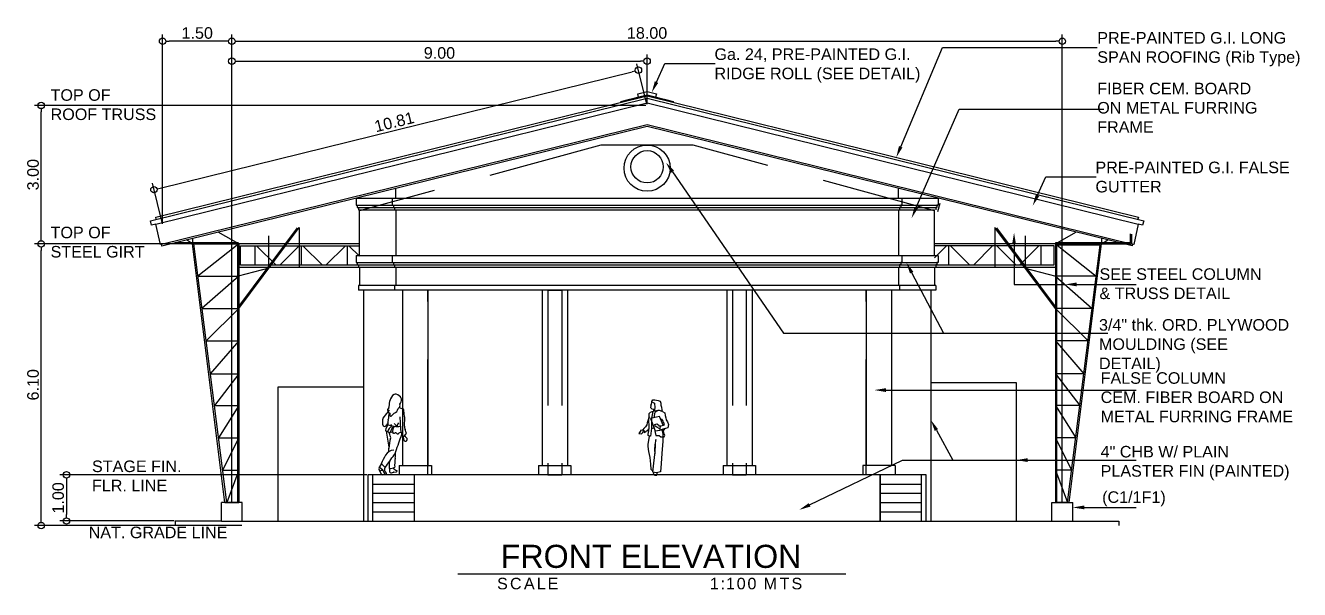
# Model space of a CAD drawing. Header units: inches. Extents: x -1369 to 1198, y -366 to 1398.
# Drawn here: x 301.18 to 328.8, y -302.83 to -290.62 of the extents above; entities that cross this region are included whole.
import ezdxf
from ezdxf import colors
from ezdxf.entities.mleader import LeaderData, LeaderLine
from ezdxf.math import Vec2, Vec3

# ---------------------------------------------------------------- set-up
doc = ezdxf.new("R2010")
doc.units = ezdxf.units.IN
doc.header["$MEASUREMENT"] = 0
doc.linetypes.add('HIDDEN', pattern=[0.375, 0.25, -0.125])
doc.layers.add('dim', color=8, linetype='Continuous')
doc.layers.add('FIGURE', color=8, linetype='Continuous')
doc.styles.add('ATTR', font='romans.shx', dxfattribs={"width": 0.8, "height": 1.735066})
doc.styles.get("Standard").update_dxf_attribs({"font": 'arial.ttf'})
doc.dimstyles.get("Standard").update_dxf_attribs({"dimtxt": 0.25, "dimasz": 0.14, "dimexe": 0.145, "dimexo": 0.025, "dimgap": 0.05, "dimtad": 1, "dimzin": 0, "dimdsep": 46, "dimtxsty": 'Standard', "dimblk": 'DOTBLANK', "dimcen": 0.09, "dimclrd": 256, "dimclre": 256, "dimaunit": 1, "dimadec": 5, "dimazin": 0, "dimtfac": 1, "dimtix": 1, "dimtofl": 0, "dimtmove": 0, "dimatfit": 3, "dimfxl": 0, "dimtolj": 1, "dimtzin": 0, "dimlwd": -1, "dimlwe": -1, "dimarcsym": 0})

# ---------------------------------------------------------------- blocks, each defined once
blk = doc.blocks.new('_DotBlank')
at = {"color": 0, "linetype": 'ByBlock', "lineweight": -2}
blk.add_line((-0.5, 0), (-1, 0), dxfattribs=at)
blk.add_circle((0, 0), 0.5, dxfattribs=at)
blk = doc.blocks.new('*D136')
at = {"layer": 'Defpoints', "color": 0, "transparency": 16777216}
for p in [(301.523, -295.348), (305.404, -295.348), (305.893, -301.448)]:
    blk.add_point(p, dxfattribs=at)
at = {"layer": 'dim', "transparency": 16777216}
for p, q in [((305.379, -295.348), (301.378, -295.348)), ((301.523, -301.308), (301.523, -295.488)), ((305.868, -301.448), (301.378, -301.448))]:
    blk.add_line(p, q, dxfattribs=at)
at = {"layer": 'dim', "transparency": 16777216, "xscale": 0.14, "yscale": 0.14, "zscale": 0.14}
for p, rotation in [((301.523, -295.348), 90), ((301.523, -301.448), 270)]:
    blk.add_blockref('_DotBlank', p, dxfattribs=dict(at, rotation=rotation))
at = {"layer": 'dim', "color": 0, "transparency": 16777216, "insert": (301.346, -298.398), "char_height": 0.25, "attachment_point": 5, "rotation": 90}
blk.add_mtext('\\A1;6.10', dxfattribs=at)
blk = doc.blocks.new('*D137')
at = {"layer": 'Defpoints', "color": 0, "transparency": 16777216}
for p in [(301.523, -292.348), (314.654, -292.348), (304.154, -295.348)]:
    blk.add_point(p, dxfattribs=at)
at = {"layer": 'dim', "transparency": 16777216}
for p, q in [((314.629, -292.348), (301.378, -292.348)), ((301.523, -295.208), (301.523, -292.488)), ((304.129, -295.348), (301.378, -295.348))]:
    blk.add_line(p, q, dxfattribs=at)
at = {"layer": 'dim', "transparency": 16777216, "xscale": 0.14, "yscale": 0.14, "zscale": 0.14}
for p, rotation in [((301.523, -292.348), 90), ((301.523, -295.348), 270)]:
    blk.add_blockref('_DotBlank', p, dxfattribs=dict(at, rotation=rotation))
at = {"layer": 'dim', "color": 0, "transparency": 16777216, "insert": (301.346, -293.848), "char_height": 0.25, "attachment_point": 5, "rotation": 90}
blk.add_mtext('\\A1;3.00', dxfattribs=at)
blk = doc.blocks.new('*D140')
at = {"layer": 'Defpoints', "color": 0, "transparency": 16777216}
for p in [(314.654, -291.391), (314.654, -292.348), (305.654, -300.948)]:
    blk.add_point(p, dxfattribs=at)
at = {"layer": 'dim', "transparency": 16777216}
for p, q in [((305.654, -300.923), (305.654, -291.246)), ((314.654, -292.323), (314.654, -291.246)), ((305.794, -291.391), (314.514, -291.391))]:
    blk.add_line(p, q, dxfattribs=at)
at = {"layer": 'dim', "transparency": 16777216, "xscale": 0.14, "yscale": 0.14, "zscale": 0.14, "rotation": 180}
blk.add_blockref('_DotBlank', (305.654, -291.391), dxfattribs=at)
at = {"layer": 'dim', "transparency": 16777216, "xscale": 0.14, "yscale": 0.14, "zscale": 0.14}
blk.add_blockref('_DotBlank', (314.654, -291.391), dxfattribs=at)
at = {"layer": 'dim', "color": 0, "transparency": 16777216, "insert": (310.154, -291.213), "char_height": 0.25, "attachment_point": 5}
blk.add_mtext('\\A1;9.00', dxfattribs=at)
blk = doc.blocks.new('*D138')
at = {"layer": 'Defpoints', "color": 0, "transparency": 16777216}
for p in [(304.154, -290.959), (304.154, -294.935), (305.654, -300.948)]:
    blk.add_point(p, dxfattribs=at)
at = {"layer": 'dim', "transparency": 16777216}
for p, q in [((304.154, -294.91), (304.154, -290.814)), ((305.514, -290.959), (304.294, -290.959)), ((305.654, -300.923), (305.654, -290.814))]:
    blk.add_line(p, q, dxfattribs=at)
at = {"layer": 'dim', "transparency": 16777216, "xscale": 0.14, "yscale": 0.14, "zscale": 0.14, "rotation": 180}
blk.add_blockref('_DotBlank', (304.154, -290.959), dxfattribs=at)
at = {"layer": 'dim', "transparency": 16777216, "xscale": 0.14, "yscale": 0.14, "zscale": 0.14}
blk.add_blockref('_DotBlank', (305.654, -290.959), dxfattribs=at)
at = {"layer": 'dim', "color": 0, "transparency": 16777216, "insert": (304.904, -290.781), "char_height": 0.25, "attachment_point": 5}
blk.add_mtext('\\A1;1.50', dxfattribs=at)
blk = doc.blocks.new('*D139')
at = {"layer": 'Defpoints', "color": 0, "transparency": 16777216}
for p in [(323.654, -290.959), (305.654, -291.391), (323.654, -300.948)]:
    blk.add_point(p, dxfattribs=at)
at = {"layer": 'dim', "transparency": 16777216}
for p, q in [((305.654, -291.366), (305.654, -290.814)), ((305.794, -290.959), (323.514, -290.959)), ((323.654, -300.923), (323.654, -290.814))]:
    blk.add_line(p, q, dxfattribs=at)
at = {"layer": 'dim', "transparency": 16777216, "xscale": 0.14, "yscale": 0.14, "zscale": 0.14, "rotation": 180}
blk.add_blockref('_DotBlank', (305.654, -290.959), dxfattribs=at)
at = {"layer": 'dim', "transparency": 16777216, "xscale": 0.14, "yscale": 0.14, "zscale": 0.14}
blk.add_blockref('_DotBlank', (323.654, -290.959), dxfattribs=at)
at = {"layer": 'dim', "color": 0, "transparency": 16777216, "insert": (314.654, -290.781), "char_height": 0.25, "attachment_point": 5}
blk.add_mtext('\\A1;18.00', dxfattribs=at)
blk = doc.blocks.new('*D141')
at = {"layer": 'Defpoints', "color": 0, "transparency": 16777216}
for p in [(314.466, -291.586), (314.654, -292.348), (304.154, -294.935)]:
    blk.add_point(p, dxfattribs=at)
at = {"layer": 'dim', "transparency": 16777216}
for p, q in [((314.648, -292.324), (314.432, -291.445)), ((304.102, -294.139), (314.33, -291.62)), ((304.148, -294.911), (303.932, -294.032))]:
    blk.add_line(p, q, dxfattribs=at)
at = {"layer": 'dim', "transparency": 16777216, "xscale": 0.14, "yscale": 0.14, "zscale": 0.14}
for p, rotation in [((314.466, -291.586), 13.84069596087641), ((303.966, -294.173), 193.8406959608764)]:
    blk.add_blockref('_DotBlank', p, dxfattribs=dict(at, rotation=rotation))
at = {"layer": 'dim', "color": 0, "transparency": 16777216, "insert": (309.174, -292.707), "char_height": 0.25, "attachment_point": 5, "rotation": 13.8407}
blk.add_mtext('\\A1;10.81', dxfattribs=at)
blk = doc.blocks.new('SGC2')
at = {"color": 8}
for points in [[(2.618, 0.5), (0, 0.5)], [(0, 0.197), (0.265, 0.463)], [(0, 0.463), (2.581, 0.463), (2.581, 0.038), (0, 0.038)], [(0.303, 0.463), (0.303, 0.038)], [(0.34, 0.463), (0.765, 0.038)], [(0.84, 0.038), (1.265, 0.463)], [(1.303, 0.463), (1.303, 0.038)], [(1.34, 0.463), (1.765, 0.038)], [(1.84, 0.038), (2.265, 0.463)], [(2.303, 0.463), (2.303, 0.038)], [(2.618, 0.5), (2.618, 0)], [(0, 0), (2.618, 0)]]:
    blk.add_lwpolyline(points, dxfattribs=at)
blk = doc.blocks.new('SGC1')
at = {"color": 8}
for points in [[(0, 0.5), (-2.618, 0.5), (-2.618, 0), (0, 0)], [(-2.5805, 0.0375), (-2.5805, 0.4625), (0, 0.4625)], [(-2.268, 0.4625), (-2.268, 0.0375)], [(-2.2305, 0.4625), (-1.8055, 0.0375)], [(-1.7305, 0.0375), (-1.3055, 0.4625)], [(-1.268, 0.4625), (-1.268, 0.0375)], [(-1.2305, 0.4625), (-0.8055, 0.0375)], [(-0.7305, 0.0375), (-0.3055, 0.4625)], [(-0.268, 0.4625), (-0.268, 0.0375)], [(-0.2305, 0.4625), (0, 0.232)], [(0, 0.0375), (-2.5805, 0.0375)]]:
    blk.add_lwpolyline(points, dxfattribs=at)
blk = doc.blocks.new('DBTRUSS')
for points in [[(0, 0), (1.31, 1.757)], [(0.65, 0.872), (0.65, 1.577)], [(0.655, 0.879), (-0.011, 0.7)]]:
    blk.add_lwpolyline(points)
at = {"color": 8}
blk.add_lwpolyline([(0, 0.042), (1.271, 1.747)], dxfattribs=at)
blk = doc.blocks.new('DBTRUSSR')
for points in [[(0, 0), (-1.31, 1.757)], [(-0.65, 0.872), (-0.65, 1.577)], [(-0.655, 0.879), (0.011, 0.7)]]:
    blk.add_lwpolyline(points)
at = {"color": 8}
blk.add_lwpolyline([(0, 0.042), (-1.271, 1.747)], dxfattribs=at)
blk = doc.blocks.new('TRUSS R')
for points in [[(0, 5.626), (0, 5.6), (0.446, 5.856)], [(1.653, 5.6), (1.653, 5.81)], [(0.3, 0), (1, 5.6), (0, 5.6), (0, 0)], [(0, 5.6), (0.886, 4.9), (0, 4.9), (0.797, 4.2), (0, 4.2), (0.708, 3.5), (0, 3.5), (0.617, 2.787), (0, 2.787), (0.529, 2.1), (0, 2.1), (0.44, 1.4), (0, 1.4), (0.351, 0.7), (0, 0.7), (0.262, 0)], [(0, 5.6), (1.653, 5.6)], [(1, 5.719), (1, 5.6), (1.135, 5.686)]]:
    blk.add_lwpolyline(points)
at = {"color": 8}
for points in [[(1.628, 5.625), (1.628, 5.822)], [(1.628, 5.625), (0.003, 5.625), (0, 5.626)], [(0.262, 0), (0.972, 5.575), (0.025, 5.575), (0.025, 0)]]:
    blk.add_lwpolyline(points, dxfattribs=at)
blk = doc.blocks.new('TRUSS L')
for points in [[(0.15, 5.6), (-0.296, 5.856)], [(0.15, 5.6), (-1.333, 5.6)], [(-0.85, 5.719), (-0.85, 5.6), (-0.985, 5.686)], [(-0.15, 0), (-0.85, 5.6), (0.15, 5.6), (0.15, 0)], [(0.15, 5.6), (-0.736, 4.9), (0.15, 4.9), (-0.647, 4.2), (0.15, 4.2), (-0.558, 3.5), (0.15, 3.5), (-0.467, 2.787), (0.15, 2.787), (-0.379, 2.1), (0.15, 2.1), (-0.29, 1.4), (0.15, 1.4), (-0.201, 0.7), (0.15, 0.7), (-0.112, 0)]]:
    blk.add_lwpolyline(points)
at = {"color": 8}
for points in [[(0.147, 5.625), (-1.232, 5.625)], [(-0.112, 0), (-0.825, 5.6)]]:
    blk.add_lwpolyline(points, dxfattribs=at)
blk = doc.blocks.new('*D148')
at = {"layer": 'Defpoints', "color": 0, "transparency": 16777216}
for p in [(308.604, -300.348), (302.068, -301.348), (304.429, -301.348)]:
    blk.add_point(p, dxfattribs=at)
at = {"layer": 'dim', "transparency": 16777216}
for p, q in [((308.579, -300.348), (301.923, -300.348)), ((302.068, -300.488), (302.068, -301.208)), ((304.404, -301.348), (301.923, -301.348))]:
    blk.add_line(p, q, dxfattribs=at)
at = {"layer": 'dim', "transparency": 16777216, "xscale": 0.14, "yscale": 0.14, "zscale": 0.14}
for p, rotation in [((302.068, -300.348), 90), ((302.068, -301.348), 270)]:
    blk.add_blockref('_DotBlank', p, dxfattribs=dict(at, rotation=rotation))
at = {"layer": 'dim', "color": 0, "transparency": 16777216, "insert": (301.891, -300.848), "char_height": 0.25, "attachment_point": 5, "rotation": 90}
blk.add_mtext('\\A1;1.00', dxfattribs=at)
blk = doc.blocks.new('W1')
at = {"color": 0, "linetype": 'Continuous'}
for p, q in [((30.063, -144.38), (30.047, -144.425)), ((30.104, -144.364), (30.063, -144.38)), ((30.173, -144.348), (30.104, -144.364)), ((30.221, -144.352), (30.173, -144.348)), ((30.225, -144.397), (30.185, -144.425)), ((30.237, -144.389), (30.221, -144.352)), ((30.241, -144.409), (30.237, -144.389)), ((30.25, -144.441), (30.241, -144.409)), ((29.95, -144.688), (29.934, -144.736)), ((29.958, -144.631), (29.95, -144.688)), ((30.007, -144.603), (29.958, -144.631)), ((30.023, -144.566), (30.015, -144.599)), ((30.015, -144.599), (30.076, -144.583)), ((30.031, -144.51), (30.023, -144.566)), ((30.047, -144.465), (30.031, -144.51)), ((30.047, -144.425), (30.047, -144.465)), ((30.076, -144.583), (30.112, -144.583)), ((30.112, -144.583), (30.169, -144.595)), ((30.116, -144.591), (30.165, -144.615)), ((30.165, -144.615), (30.185, -144.647)), ((30.169, -144.595), (30.185, -144.575)), ((30.185, -144.425), (30.177, -144.526)), ((30.177, -144.526), (30.181, -144.558)), ((30.185, -144.575), (30.177, -144.558)), ((30.181, -144.558), (30.233, -144.55)), ((30.185, -144.647), (30.193, -144.696)), ((30.205, -144.554), (30.201, -144.599)), ((30.201, -144.599), (30.237, -144.607)), ((30.233, -144.55), (30.262, -144.526)), ((30.237, -144.607), (30.274, -144.627)), ((30.266, -144.461), (30.25, -144.441)), ((30.258, -144.473), (30.266, -144.461)), ((30.262, -144.526), (30.258, -144.473)), ((30.274, -144.627), (30.302, -144.651)), ((30.302, -144.651), (30.306, -144.704)), ((29.902, -144.825), (29.877, -144.886)), ((29.877, -144.886), (29.894, -144.955)), ((29.894, -144.955), (29.946, -144.967)), ((29.926, -144.781), (29.902, -144.825)), ((29.934, -144.736), (29.926, -144.781)), ((29.946, -144.967), (30.007, -144.987)), ((30.065, -144.972), (30.083, -144.971)), ((30.083, -144.971), (30.134, -144.945)), ((30.096, -144.89), (30.088, -144.914)), ((30.132, -144.87), (30.096, -144.89)), ((30.173, -144.886), (30.132, -144.87)), ((30.134, -144.945), (30.169, -144.918)), ((30.169, -144.918), (30.173, -144.886)), ((30.189, -144.965), (30.224, -144.968)), ((30.193, -144.696), (30.193, -144.734)), ((30.224, -144.968), (30.249, -144.966)), ((30.306, -144.704), (30.314, -144.761)), ((30.314, -144.761), (30.322, -144.781)), ((30.022, -144.99), (30.004, -145.095)), ((30.004, -145.095), (30.004, -145.242)), ((30.004, -145.242), (30.027, -145.51)), ((30.156, -145.208), (30.172, -145.324)), ((30.161, -145.321), (30.156, -145.208)), ((30.298, -145.137), (30.327, -145.319)), ((30.027, -145.51), (30.035, -145.728)), ((30.167, -145.479), (30.161, -145.321)), ((30.198, -145.723), (30.167, -145.479)), ((30.172, -145.324), (30.182, -145.434)), ((30.182, -145.434), (30.177, -145.516)), ((30.311, -145.468), (30.285, -145.6)), ((30.327, -145.363), (30.311, -145.468)), ((30.327, -145.319), (30.327, -145.363)), ((30.035, -145.728), (30.051, -145.912)), ((30.219, -145.917), (30.198, -145.723)), ((30.269, -145.741), (30.264, -145.849)), ((30.285, -145.6), (30.269, -145.741)), ((30.051, -145.912), (30.14, -145.933)), ((30.13, -145.983), (30.125, -145.941)), ((30.177, -145.983), (30.13, -145.983)), ((30.14, -145.933), (30.219, -145.917)), ((30.211, -145.964), (30.177, -145.983)), ((30.203, -145.928), (30.211, -145.964)), ((30.243, -145.87), (30.219, -145.87)), ((30.264, -145.849), (30.243, -145.87))]:
    blk.add_line(p, q, dxfattribs=at)
for points in [[(30.219, -144.603), (30.241, -144.709), (30.249, -144.747), (30.249, -144.966), (30.268, -145.137), (30.298, -145.137), (30.32, -145.124), (30.32, -145.091), (30.312, -145.06), (30.302, -145.021), (30.295, -144.964), (30.301, -144.927), (30.307, -144.782), (30.289, -144.717)], [(29.997, -144.9), (30.076, -144.707), (30.271, -144.752), (30.167, -145.021), (29.958, -144.995), (29.967, -144.974)], [(30.088, -144.914), (30.036, -144.914), (29.987, -144.896), (29.959, -144.885)], [(30.193, -144.955), (30.154, -145.122), (30.08, -145.122), (30.042, -145.149), (30.004, -145.149), (29.974, -145.15), (29.962, -145.125), (29.969, -145.101), (29.98, -145.068), (29.989, -144.999)], [(29.973, -144.89), (29.971, -144.874), (29.974, -144.857), (29.988, -144.838), (29.995, -144.814), (30.001, -144.797), (30.034, -144.764)], [(30.062, -144.914), (30.065, -144.984), (30.064, -144.996), (30.007, -144.987)], [(30.322, -144.781), (30.339, -144.85), (30.349, -144.891), (30.375, -144.932), (30.411, -144.972), (30.435, -144.997), (30.409, -145.023), (30.409, -145.054), (30.373, -145.046), (30.361, -145.021), (30.347, -145.021), (30.328, -145.003), (30.315, -144.976), (30.295, -144.964)], [(30.435, -144.997), (30.452, -145.005), (30.488, -145.016), (30.496, -145.052), (30.491, -145.038), (30.484, -145.031), (30.484, -145.031), (30.496, -145.052), (30.504, -145.06), (30.521, -145.079), (30.463, -145.083), (30.438, -145.055), (30.433, -145.045), (30.411, -145.035)]]:
    blk.add_lwpolyline(points)
blk = doc.blocks.new('People 7 Woman Walking Away')
for p, q in [((1.3, 51.05), (0.28, 49.16)), ((1.44, 52.98), (0.46, 51.85)), ((1.68, 53.51), (2.33, 58.58)), ((9.6, 53.32), (12.27, 52.37)), ((13.83, 46.16), (13.18, 51.24)), ((-3.12, 39.69), (-3.32, 44.13)), ((-3, 45.09), (-0.12, 48.57)), ((0.81, 39.92), (-0.53, 37.35)), ((5.29, 48.54), (3.62, 46.75)), ((10.15, 46.07), (10.65, 36.63)), ((13.7, 38.74), (13.86, 45.43)), ((7.88, 32.89), (7.47, 33.31)), ((11.08, 34.1), (11.9, 31.3)), ((12.76, 30.66), (12.89, 28.7)), ((13.43, 30.98), (15, 32.88)), ((15.12, 33.67), (14.14, 36.21)), ((1.46, 18.78), (1.56, 21.51)), ((-4.21, 1.43), (-6.1, 4.79)), ((-6.07, 6.2), (-4.21, 9.2)), ((-5.68, 6.84), (-3.58, 4.98)), ((-1.08, 0.93), (-3.23, 0.88)), ((-1.27, 0.93), (-2.84, 4.03)), ((2.12, 5.69), (1.99, 3.7)), ((3.65, 2.43), (5.1, 2.93)), ((5.31, 2.97), (7.53, 3.23))]:
    blk.add_line(p, q)
for centre, radius, start, end in [((8.68, 57.77), 6.4, 117.0545, 172.7336), ((6.81, 61.43), 2.29, 78.33672, 117.0545), ((6.17, 58.33), 5.46, 22.51865, 78.33672), ((5.6, 59.45), 5.77, 321.8182, 3.27093), ((9.39, 59.67), 1.98, 3.27093, 22.51865), ((0.9, 51.47), 0.58, 138.9908, 318.54), ((1.9, 49.92), 0.867, 111.5383, 274.994), ((1.5, 50.94), 0.221, 291.5383, 138.54), ((0.69, 53.64), 1, 318.9908, 352.7336), ((3.62, 53.61), 5.22, 293.3359, 347.1391), ((9.79, 52.2), 1.11, 108.5349, 167.1391), ((9.15, 54.11), 0.91, 288.535, 25.09605), ((11.17, 55.06), 1.33, 141.8182, 205.096), ((11.81, 51.06), 1.39, 7.22107, 70.35394), ((-1.92, 44.19), 1.4, 140.3568, 182.67), ((-7.08, 45.55), 8.89, 311.3848, 328.2016), ((-2.92, 50.89), 3.64, 320.3568, 331.6536), ((-0.32, 41.36), 0.947, 328.2016, 4.13948), ((4.83, 41.73), 4.22, 157.5563, 184.1395), ((5.81, 41.33), 5.2, 181.2101, 195.6962), ((8.16, 59.13), 20.57, 249.0476, 276.638), ((-0.63, 43.99), 1.69, 337.5563, 357.1086), ((40.05, 41.94), 39.04, 169.4458, 177.1086), ((2.03, 48.44), 0.624, 311.2695, 94.99396), ((3, 47.33), 0.848, 131.2695, 316.8126), ((19.58, 44.51), 17.04, 194.476, 198.446), ((6.15, 47.73), 1.18, 113.3359, 136.8126), ((-1.16, 33.97), 9.84, 27.90657, 45.01188), ((19.46, 35.59), 11.98, 150.9696, 165.6194), ((9.05, 45.55), 4.81, 358.5915, 7.22107), ((-1.96, 39.74), 1.16, 182.67, 311.3848), ((-0.48, 35.61), 0.669, 165.8775, 238.6287), ((5.93, 34), 7.28, 152.5623, 165.8775), ((1.76, 39.29), 4.98, 238.6287, 261.777), ((250.05, 71.52), 253.26, 188.3211, 191.1937), ((13.8, 28.12), 14.91, 132.807, 154.587), ((0.92, 33.48), 0.884, 26.89006, 81.77706), ((2.16, 34.11), 0.503, 206.8901, 315.6851), ((-1576.34, -498.2), 1665.39, 18.51152, 18.62803), ((3.33, 32.98), 1.12, 50.77058, 135.6851), ((14.57, 30.65), 12.37, 138.9795, 165.0138), ((1.2, 29.99), 1.77, 343.7284, 18.51152), ((5.57, 35.73), 2.43, 230.7706, 293.3394), ((12.85, 34.48), 8.42, 149.756, 186.339), ((6.87, 32.73), 0.838, 44.45366, 113.3394), ((-3607.3, 1270.78), 3824.91, 340.8954, 341.1088), ((8.41, 33.41), 0.742, 224.4537, 311.4645), ((11.95, 29.41), 4.61, 100.3584, 131.4645), ((21.68, 37.21), 11.05, 182.9982, 196.324), ((12.75, 31.55), 0.886, 196.324, 320.4703), ((20.24, 38.58), 6.54, 178.5915, 201.1734), ((15.36, 31.45), 1.39, 171.0632, 243.0596), ((13.84, 28.46), 1.96, 333.8101, 63.05956), ((14.39, 33.38), 0.784, 320.4703, 21.17346), ((5.74, 12.31), 7.76, 92.77408, 150.5509), ((35.77, 19.9), 34.25, 163.7284, 177.397), ((-6.37, 21.82), 7.94, 357.397, 357.8062), ((14.63, 28.82), 1.74, 183.9145, 281.3575), ((14.79, 28), 0.898, 281.3575, 333.8101), ((108.97, -45.98), 126.31, 150.5509, 153.9804), ((-1178.81, 844.8), 1445.41, 324.553, 325.0337), ((43.67, 7.1), 41.94, 174.5497, 181.9177), ((-2.52, 22.19), 10.01, 325.0337, 340.8954), ((32.93, 8.58), 26.9, 168.8631, 184.0751), ((-5.73, 16.19), 12.5, 348.8631, 8.80684), ((-4.89, 5.47), 1.39, 148.1282, 209.4266), ((1.13, -16.31), 21.15, 101.466, 108.3509), ((-14.18, -4.58), 17.01, 40.80082, 55.44688), ((-3.26, 1.97), 1.09, 209.4266, 271.4258), ((-5.7, 2.58), 3.2, 26.86026, 48.56757), ((2.21, 5.05), 4.07, 155.2937, 226.0119), ((-1.1, 1.62), 0.69, 271.4258, 46.01191), ((1.99, 14.82), 9.13, 268.4632, 296.6891), ((3.25, 3.62), 1.26, 176.4305, 288.7684), ((10.32, 10.43), 6.88, 218.2149, 247.1341), ((5.43, 1.94), 1.04, 96.67241, 108.7685), ((7.47, 3.68), 0.446, 276.6724, 67.1341)]:
    blk.add_arc(centre, radius, start, end)
at = {"style": 'ATTR', "width": 0.8, "flags": 9}
blk.add_attdef('ESTCODE', (0, 0), '', height=0.0159, dxfattribs=at)

msp = doc.modelspace()

# ---------------------------------------------------------------- linework, layer by layer
for p, q in [((308.3972, -295.7981), (308.3972, -295.8481)), ((308.3972, -295.8481), (320.9112, -295.8481)), ((309.1823, -295.7981), (309.1823, -295.8481)), ((320.126, -295.7981), (320.126, -295.8481)), ((320.9112, -295.7981), (320.9112, -295.8481)), ((320.9112, -296.2481), (308.3972, -296.2481)), ((320.9112, -296.3481), (308.3972, -296.3481)), ((305.8792, -300.9481), (305.4292, -300.9481)), ((305.4292, -301.3481), (305.4292, -300.9481)), ((305.8792, -301.3481), (305.8792, -300.9481)), ((323.4292, -300.9481), (323.8792, -300.9481)), ((323.4292, -301.3481), (323.4292, -300.9481)), ((323.8792, -301.3481), (323.8792, -300.9481))]:
    msp.add_line(p, q)
at = {"color": 1}
msp.add_line((305.4292, -301.3481), (323.8792, -301.3481), dxfattribs=at)
for points in [[(304.0161, -294.8146), (304.0041, -294.7661), (314.6542, -292.1421), (325.3042, -294.7661), (325.2923, -294.8146)], [(314.6542, -292.1936), (325.4192, -294.8459), (325.3953, -294.943), (325.2985, -294.9177), (325.2019, -295.3572), (325.1776, -295.3512), (325.1675, -295.3924), (314.6542, -292.8022), (304.1395, -295.3928), (304.1293, -295.3515), (304.105, -295.3575), (304.0098, -294.9177), (303.913, -294.943), (303.8891, -294.8459), (314.6542, -292.1936)], [(308.3472, -294.3561), (320.9586, -294.3561)], [(308.3472, -294.3561), (308.3472, -294.5061), (308.3722, -294.5061), (308.3722, -294.5561), (308.3972, -294.5561)], [(309.1323, -294.3561), (309.1323, -294.5061), (309.1573, -294.5061), (309.1573, -294.5561), (309.1823, -294.5561)], [(309.2073, -294.3561), (309.2073, -294.1442)], [(320.101, -294.3561), (320.101, -294.1442)], [(320.176, -294.3561), (320.176, -294.5061), (320.151, -294.5061), (320.151, -294.5561), (320.126, -294.5561)], [(320.9612, -294.3561), (320.9612, -294.5061), (320.9362, -294.5061), (320.9362, -294.5561), (320.9112, -294.5561)], [(308.3722, -294.5061), (320.9586, -294.5061)], [(308.3972, -294.5561), (308.3972, -294.6061)], [(308.3972, -294.6061), (320.8862, -294.6081)], [(308.4222, -295.5981), (308.4222, -294.6117)], [(309.1823, -294.5561), (309.1823, -294.6061)], [(309.2073, -294.6061), (309.2073, -295.5981)], [(320.101, -294.6061), (320.101, -295.5981)], [(320.126, -294.5561), (320.126, -294.6061)], [(320.8862, -295.5981), (320.8862, -294.6117)], [(320.9112, -294.5561), (320.9112, -294.6061)], [(320.9586, -294.6467), (321.0036, -294.4643)], [(307.1142, -294.9908), (307.1142, -295.8481)], [(322.1942, -294.9908), (322.1942, -295.8481)], [(308.3472, -295.5981), (320.9586, -295.5981)], [(308.3472, -295.5981), (308.3472, -295.7481), (308.3722, -295.7481), (308.3722, -295.7981), (308.3972, -295.7981)], [(309.1323, -295.5981), (309.1323, -295.7481), (309.1573, -295.7481), (309.1573, -295.7981), (309.1823, -295.7981)], [(320.176, -295.5981), (320.176, -295.7481), (320.151, -295.7481), (320.151, -295.7981), (320.126, -295.7981)], [(320.9612, -295.5981), (320.9612, -295.7481), (320.9362, -295.7481), (320.9362, -295.7981), (320.9112, -295.7981)], [(308.3722, -295.7481), (320.9586, -295.7481)], [(308.4222, -295.8481), (308.4222, -296.2481)], [(309.2073, -295.8481), (309.2073, -296.2481)], [(320.101, -295.8481), (320.101, -296.2481)], [(320.8862, -295.8481), (320.8862, -296.2481)], [(308.3972, -296.2481), (308.3972, -296.3481)], [(309.1823, -296.2481), (309.1823, -296.3481)], [(320.126, -296.2481), (320.126, -296.3481)], [(320.9112, -296.2481), (320.9112, -296.3481)], [(308.3972, -296.3481), (308.3972, -296.3481)], [(308.5042, -296.3481), (308.5042, -301.3481)], [(309.1823, -296.3481), (309.1823, -296.3481)], [(312.5042, -296.3481), (312.8042, -296.3481)], [(320.126, -296.3481), (320.126, -296.3481)], [(320.8042, -296.3481), (320.8042, -301.3481)], [(320.9112, -296.3481), (320.9112, -296.3481)], [(320.7042, -301.3481), (320.7042, -300.3481), (308.6042, -300.3481), (308.6042, -301.3481)], [(309.6042, -300.3481), (309.6042, -301.3481)], [(312.5042, -300.3481), (312.8042, -300.3481)], [(316.5042, -300.3481), (316.8042, -300.3481)], [(319.7042, -301.3481), (319.7042, -300.3481)], [(319.7042, -300.3481), (319.7042, -301.3481)], [(305.5042, -300.9481), (305.8042, -300.9481)], [(323.8042, -300.9481), (323.5042, -300.9481)]]:
    msp.add_lwpolyline(points)
at = {"color": 4}
msp.add_lwpolyline([(314.088, -292.2623), (314.2822, -292.2145), (314.4703, -292.1681), (314.4524, -292.0953), (314.6542, -292.0456), (314.8559, -292.0953), (314.838, -292.1681), (315.0261, -292.2145), (315.2203, -292.2623), (315.2188, -292.2684), (315.0246, -292.2205), (314.8304, -292.1727), (314.6542, -292.1293), (314.6542, -292.1293), (314.4779, -292.1727), (314.4779, -292.1727), (314.2837, -292.2205), (314.0895, -292.2684), (314.088, -292.2623)], dxfattribs=at)
at = {"color": 1}
for points in [[(304.0098, -294.9177), (314.6542, -292.2952), (325.2985, -294.9177)], [(304.1293, -295.3515), (314.6542, -292.7585), (325.1776, -295.3512)], [(308.3972, -294.5561), (320.9362, -294.5561)], [(308.3972, -295.7981), (320.9112, -295.7981)], [(309.3542, -296.3481), (309.3542, -300.1481)], [(312.3792, -296.3481), (312.3792, -300.1481)], [(312.9292, -296.3481), (312.9292, -300.1481)], [(316.3792, -296.3481), (316.3792, -300.1481)], [(316.9292, -296.3481), (316.9292, -300.1481)], [(319.9542, -296.3481), (319.9542, -300.1481)], [(309.2792, -300.1481), (309.9792, -300.1481)], [(309.2792, -300.1481), (309.2792, -300.3481)], [(309.9792, -300.1481), (309.9792, -300.3481)], [(312.3042, -300.1481), (313.0042, -300.1481)], [(312.3042, -300.1481), (312.3042, -300.3481)], [(313.0042, -300.1481), (313.0042, -300.3481)], [(316.3042, -300.1481), (317.0042, -300.1481)], [(316.3042, -300.1481), (316.3042, -300.3481)], [(317.0042, -300.1481), (317.0042, -300.3481)], [(320.0292, -300.1481), (319.3292, -300.1481)], [(319.3292, -300.1481), (319.3292, -300.3481)], [(320.0292, -300.1481), (320.0292, -300.3481)], [(308.7042, -300.3481), (308.7042, -301.3481)], [(320.6042, -301.3481), (320.6042, -300.3481)], [(308.7042, -300.5481), (309.6042, -300.5481)], [(319.7042, -300.5481), (320.6042, -300.5481)], [(308.7042, -300.7481), (309.6042, -300.7481)], [(308.7042, -300.9481), (309.6042, -300.9481)], [(319.7042, -300.7481), (320.6042, -300.7481)], [(319.7042, -300.9481), (320.6042, -300.9481)], [(308.7042, -301.1481), (309.6042, -301.1481)], [(319.7042, -301.1481), (320.6042, -301.1481)], [(305.4292, -301.3481), (304.4292, -301.3481), (304.4292, -301.4481)], [(323.8792, -301.3481), (324.8792, -301.3481), (324.8792, -301.4481)], [(310.5503, -302.4933), (318.9627, -302.4933)]]:
    msp.add_lwpolyline(points, dxfattribs=at)
at = {"color": 8, "linetype": 'HIDDEN', "ltscale": 10}
msp.add_lwpolyline([(320.8862, -294.634), (315.6542, -293.207), (313.6542, -293.207), (308.4222, -294.634)], dxfattribs=at)
at = {"color": 8}
msp.add_lwpolyline([(305.7792, -295.3481), (305.7792, -300.9481)], dxfattribs=at)
at = {"color": 3, "linetype": 'HIDDEN', "ltscale": 10}
for points in [[(309.9042, -300.3481), (309.9042, -296.3481)], [(312.5042, -296.3481), (312.5042, -300.3481)], [(312.8042, -296.3481), (312.8042, -300.3481)], [(316.5042, -296.3481), (316.5042, -300.3481)], [(316.8042, -296.3481), (316.8042, -300.3481)], [(319.4042, -300.3481), (319.4042, -296.3481)]]:
    msp.add_lwpolyline(points, dxfattribs=at)
at = {"color": 7}
for points in [[(309.9042, -296.3481), (309.9042, -300.1481)], [(319.4042, -296.3481), (319.4042, -300.1481)], [(308.5042, -298.4481), (306.6542, -298.4481), (306.6542, -301.3481)], [(320.8042, -298.3481), (322.6542, -298.3481), (322.6542, -301.3481)]]:
    msp.add_lwpolyline(points, dxfattribs=at)
at = {"color": 1}
msp.add_circle((314.6542, -293.706), 0.5, dxfattribs=at)
msp.add_circle((314.6542, -293.678), 0.35)

# ---------------------------------------------------------------- block references
for name, p in [('TRUSS L', (305.6542, -300.9481)), ('DBTRUSS', (305.8042, -296.7481)), ('DBTRUSSR', (323.5042, -296.7481)), ('TRUSS R', (323.5042, -300.9481)), ('SGC1', (308.4222, -295.8481)), ('SGC2', (320.8862, -295.8481))]:
    msp.add_blockref(name, p)
at = {"layer": 'FIGURE', "color": 8, "xscale": 0.02775087907974464, "yscale": 0.02775087907974464, "zscale": 0.02775087907974464}
msp.add_blockref('People 7 Woman Walking Away', (309.0157, -300.3703), dxfattribs=at)
at = {"layer": 'FIGURE', "xscale": -1}
msp.add_blockref('W1', (344.9973, -154.3745), dxfattribs=at)

# ---------------------------------------------------------------- texts
at = {"char_height": 0.25, "attachment_point": 1}
for s, insert, width in [('PRE-PAINTED G.I. LONG SPAN ROOFING (Rib Type)', (324.4123, -290.7591), 4.934024), ('Ga. 24, PRE-PAINTED G.I. RIDGE ROLL (SEE DETAIL)', (316.1149, -291.1136), 4.934024), ('FIBER CEM. BOARD \\PON METAL FURRING \\PFRAME', (324.4111, -291.857), 4.934024), ('TOP OF \\PROOF TRUSS', (301.7259, -291.998), 5.901458), ('PRE-PAINTED G.I. FALSE GUTTER', (324.3723, -293.5655), 4.934024), ('TOP OF \\PSTEEL GIRT', (301.7259, -294.9751), 5.901458), ('SEE STEEL COLUMN \\P& TRUSS DETAIL', (324.4594, -295.8753), 4.208436), ('3/4" thk. ORD. PLYWOOD MOULDING (SEE DETAIL)', (324.449, -296.9756), 4.208436), ('FALSE COLUMN\\PCEM. FIBER BOARD ON METAL FURRING FRAME', (324.4849, -298.1265), 4.208436), ('4" CHB W/ PLAIN PLASTER FIN (PAINTED)', (324.4849, -299.722), 4.208436), ('STAGE FIN. \\PFLR. LINE', (302.623, -300.0384), 5.901458), ('(C1/1F1)', (324.5175, -300.7051), 4.934024), ('NAT. GRADE LINE', (302.5514, -301.4707), 5.901458), ('{\\T1.2;SCALE}', (311.4029, -302.578), 2.789052), ('{\\T1.2;1:100 MTS}', (316.0142, -302.578), 4.208436)]:
    msp.add_mtext(s, dxfattribs=dict(at, insert=insert, width=width))
at = {"insert": (311.4807, -301.8635), "char_height": 0.5, "attachment_point": 1}
msp.add_mtext_dynamic_manual_height_columns('FRONT ELEVATION', width=18.079743, gutter_width=1, heights=[0], dxfattribs=at)

# ---------------------------------------------------------------- dimensions: what is measured, and where the dimension line sits
at = {"layer": 'dim', "color": 0}
for base, p1, p2, picture, middle in [((304.1542, -290.9591), (305.6542, -300.9481), (304.1542, -294.9351), '*D138', (304.9042, -290.7814)), ((323.6542, -290.9591), (305.6542, -291.3908), (323.6542, -300.9481), '*D139', (314.6542, -290.7814)), ((314.6542, -291.3908), (305.6542, -300.9481), (314.6542, -292.3481), '*D140', (310.1542, -291.2131))]:
    dim = msp.add_linear_dim(base=base, p1=p1, p2=p2, dimstyle='Standard', dxfattribs=at)
    dim.commit()
    dim.dimension.update_dxf_attribs({"geometry": picture, "text_midpoint": middle})
dim = msp.add_aligned_dim(p1=(304.1542, -294.9351), p2=(314.6542, -292.3481), distance=0.7849, dimstyle='Standard', dxfattribs=at)
dim.commit()
dim.dimension.update_dxf_attribs({"geometry": '*D141', "text_midpoint": (309.1739, -292.707)})
for base, p1, p2, picture, middle in [((301.5233, -292.3481), (304.1542, -295.3481), (314.6542, -292.3481), '*D137', (301.3455, -293.8481)), ((301.5233, -295.3481), (305.8934, -301.4481), (305.4042, -295.3481), '*D136', (301.3456, -298.3981)), ((302.0682, -301.3481), (308.6042, -300.3481), (304.4292, -301.3481), '*D148', (301.8906, -300.8481))]:
    dim = msp.add_linear_dim(base=base, p1=p1, p2=p2, angle=90, dimstyle='Standard', dxfattribs=at)
    dim.commit()
    dim.dimension.update_dxf_attribs({"geometry": picture, "text_midpoint": middle})

# ---------------------------------------------------------------- leaders
at = {"color": 1}
ml = msp.add_multileader_mtext('Standard', dxfattribs=at)
ml.set_content('', color=1)
ml.set_leader_properties()
ml.build(insert=Vec2(0, 0))
ml.multileader.update_dxf_attribs({"dogleg_length": 0.36, "arrow_head_size": 0.25})
ctx = ml.context
ctx.base_point, ctx.char_height, ctx.arrow_head_size, ctx.landing_gap_size, ctx.plane_origin = Vec3(324.4123, -291.0915), 0.18, 0.25, 0.09, Vec3(318.3939, -294.1498)
notes = []
notes.append((ctx, [(0, (1, 1, 0), (321.0546, -291.0915), (1, 0), 3.3577, [(0, [(320.0549, -293.4728)], 0, [])])]))
ctx.mtext.insert, ctx.mtext.flow_direction = Vec3(324.5023, -291.0015), 5
ml = msp.add_multileader_mtext('Standard', dxfattribs=at)
ml.set_content('', color=1)
ml.set_leader_properties()
ml.build(insert=Vec2(0, 0))
ml.multileader.update_dxf_attribs({"dogleg_length": 0.36, "arrow_head_size": 0.25})
ctx = ml.context
ctx.base_point, ctx.char_height, ctx.arrow_head_size, ctx.landing_gap_size, ctx.plane_origin = Vec3(316.1292, -291.4417), 0.18, 0.25, 0.09, Vec3(313.8635, -292.5051)
notes.append((ctx, [(0, (1, 1, 0), (315.042, -291.4417), (1, 0), 1.0872, [(0, [(314.755, -292.0704)], 0, [])])]))
ctx.mtext.insert, ctx.mtext.flow_direction = Vec3(316.2192, -291.3517), 5
ml = msp.add_multileader_mtext('Standard', dxfattribs=at)
ml.set_content('', color=1)
ml.set_leader_properties()
ml.build(insert=Vec2(0, 0))
ml.multileader.update_dxf_attribs({"dogleg_length": 0.36, "arrow_head_size": 0.25})
ctx = ml.context
ctx.base_point, ctx.char_height, ctx.arrow_head_size, ctx.landing_gap_size, ctx.plane_origin = Vec3(324.554, -292.4287), 0.18, 0.25, 0.09, Vec3(318.5357, -295.487)
notes.append((ctx, [(0, (1, 1, 0), (321.4204, -292.4287), (1, 0), 3.1336, [(0, [(320.3865, -294.7905)], 0, [])])]))
ctx.mtext.insert, ctx.mtext.flow_direction = Vec3(324.644, -292.3387), 5
ml = msp.add_multileader_mtext('Standard', dxfattribs=at)
ml.set_content('', color=1)
ml.set_leader_properties()
ml.build(insert=Vec2(0, 0))
ml.multileader.update_dxf_attribs({"dogleg_length": 0.36, "arrow_head_size": 0.25})
ctx = ml.context
ctx.base_point, ctx.char_height, ctx.arrow_head_size, ctx.landing_gap_size, ctx.plane_origin = Vec3(323.5292, -297.2796), 0.18, 0.25, 0.09, Vec3(312.6647, -294.2672)
notes.append((ctx, [(0, (1, 1, 0), (317.6095, -297.2796), (1, 0), 5.9196, [(0, [(315.0624, -293.5791)], 0, [])])]))
ctx.mtext.insert, ctx.mtext.flow_direction = Vec3(323.6192, -297.1896), 5
ml = msp.add_multileader_mtext('Standard', dxfattribs=at)
ml.set_content('', color=1)
ml.set_leader_properties()
ml.build(insert=Vec2(0, 0))
ml.multileader.update_dxf_attribs({"dogleg_length": 0.36, "arrow_head_size": 0.25})
ctx = ml.context
ctx.base_point, ctx.char_height, ctx.arrow_head_size, ctx.landing_gap_size, ctx.plane_origin = Vec3(324.3866, -293.8936), 0.18, 0.25, 0.09, Vec3(322.1209, -294.957)
notes.append((ctx, [(0, (1, 1, 0), (323.2994, -293.8936), (1, 0), 1.0872, [(0, [(323.0124, -294.5224)], 0, [])])]))
ctx.mtext.insert, ctx.mtext.flow_direction = Vec3(324.4766, -293.8036), 5
ml = msp.add_multileader_mtext('Standard', dxfattribs=at)
ml.set_content('', color=1)
ml.set_leader_properties()
ml.build(insert=Vec2(0, 0))
ml.multileader.update_dxf_attribs({"dogleg_length": 0.36, "arrow_head_size": 0.25})
ctx = ml.context
ctx.base_point, ctx.char_height, ctx.arrow_head_size, ctx.landing_gap_size, ctx.plane_origin = Vec3(323.7134, -296.2247), 0.18, 0.25, 0.09, Vec3(320.6147, -295.6658)
notes.append((ctx, [(0, (1, 1, 0), (322.6078, -296.2247), (1, 0), 1.1056, [(0, [(322.6078, -295.1036)], 0, [])])]))
ctx.mtext.insert, ctx.mtext.flow_direction = Vec3(323.8034, -296.1347), 5
ml = msp.add_multileader_mtext('Standard', dxfattribs=at)
ml.set_content('', color=1)
ml.set_leader_properties()
ml.build(insert=Vec2(0, 0))
ml.multileader.update_dxf_attribs({"dogleg_length": 0.36, "arrow_head_size": 0.25})
ctx = ml.context
ctx.base_point, ctx.char_height, ctx.arrow_head_size, ctx.landing_gap_size, ctx.plane_origin = Vec3(324.6377, -297.2796), 0.18, 0.25, 0.09, Vec3(317.7827, -296.4362)
notes.append((ctx, [(0, (1, 1, 0), (321.0763, -297.2796), (1, 0), 3.5614, [(0, [(320.2722, -295.7481)], 0, [])])]))
ctx.mtext.insert, ctx.mtext.flow_direction = Vec3(324.7277, -297.1896), 5
ml = msp.add_multileader_mtext('Standard', dxfattribs=at)
ml.set_content('', color=1)
ml.set_leader_properties()
ml.build(insert=Vec2(0, 0))
ml.multileader.update_dxf_attribs({"dogleg_length": 0.36, "arrow_head_size": 0.25})
ctx = ml.context
ctx.base_point, ctx.char_height, ctx.arrow_head_size, ctx.landing_gap_size, ctx.plane_origin = Vec3(325.2529, -296.2247), 0.18, 0.25, 0.09, Vec3(323.6827, -298.3587)
notes.append((ctx, [(0, (1, 1, 0), (324.8128, -296.2247), (1, 0), 0.4401, [(0, [(323.7134, -296.2247)], 0, [])])]))
ctx.mtext.insert, ctx.mtext.flow_direction = Vec3(325.3429, -296.1347), 5
ml = msp.add_multileader_mtext('Standard', dxfattribs=at)
ml.set_content('', color=1)
ml.set_leader_properties()
ml.build(insert=Vec2(0, 0))
ml.multileader.update_dxf_attribs({"dogleg_length": 0.36, "arrow_head_size": 0.25})
ctx = ml.context
ctx.base_point, ctx.char_height, ctx.arrow_head_size, ctx.landing_gap_size, ctx.plane_origin = Vec3(325.2529, -298.5128), 0.18, 0.25, 0.09, Vec3(321.4263, -300.6469)
notes.append((ctx, [(0, (1, 1, 0), (323.2408, -298.5128), (1, 0), 2.0121, [(0, [(319.5792, -298.5128)], 0, [])])]))
ctx.mtext.insert, ctx.mtext.flow_direction = Vec3(325.3429, -298.4228), 5
ml = msp.add_multileader_mtext('Standard', dxfattribs=at)
ml.set_content('', color=1)
ml.set_leader_properties()
ml.build(insert=Vec2(0, 0))
ml.multileader.update_dxf_attribs({"dogleg_length": 0.36, "arrow_head_size": 0.25})
ctx = ml.context
ctx.base_point, ctx.char_height, ctx.arrow_head_size, ctx.landing_gap_size, ctx.plane_origin = Vec3(324.9181, -300.0296), 0.18, 0.25, 0.09, Vec3(318.9464, -297.8955)
notes.append((ctx, [(0, (1, 1, 0), (321.2815, -300.0296), (1, 0), 3.6366, [(0, [(320.8042, -299.1601)], 0, [])])]))
ctx.mtext.insert, ctx.mtext.flow_direction = Vec3(325.0081, -299.9396), 5
ml = msp.add_multileader_mtext('Standard', dxfattribs=at)
ml.set_content('', color=1)
ml.set_leader_properties()
ml.build(insert=Vec2(0, 0))
ml.multileader.update_dxf_attribs({"dogleg_length": 0.36, "arrow_head_size": 0.25})
ctx = ml.context
ctx.base_point, ctx.char_height, ctx.arrow_head_size, ctx.landing_gap_size, ctx.plane_origin = Vec3(324.9181, -300.0296), 0.18, 0.25, 0.09, Vec3(318.9464, -302.1636)
notes.append((ctx, [(0, (1, 1, 0), (320.1874, -300.0296), (1, 0), 4.7307, [(0, [(317.9509, -301.1074)], 0, [])])]))
ctx.mtext.insert, ctx.mtext.flow_direction = Vec3(325.0081, -299.9396), 5
ml = msp.add_multileader_mtext('Standard', dxfattribs=at)
ml.set_content('', color=1)
ml.set_leader_properties()
ml.build(insert=Vec2(0, 0))
ml.multileader.update_dxf_attribs({"dogleg_length": 0.36, "arrow_head_size": 0.25})
ctx = ml.context
ctx.base_point, ctx.char_height, ctx.arrow_head_size, ctx.landing_gap_size, ctx.plane_origin = Vec3(325.2529, -300.0296), 0.18, 0.25, 0.09, Vec3(321.4263, -302.1636)
notes.append((ctx, [(0, (1, 1, 0), (323.2408, -300.0296), (1, 0), 2.0121, [(0, [(322.6542, -300.0296)], 0, [])])]))
ctx.mtext.insert, ctx.mtext.flow_direction = Vec3(325.3429, -299.9396), 5
ml = msp.add_multileader_mtext('Standard', dxfattribs=at)
ml.set_content('', color=1)
ml.set_leader_properties()
ml.build(insert=Vec2(0, 0))
ml.multileader.update_dxf_attribs({"dogleg_length": 0.36, "arrow_head_size": 0.25})
ctx = ml.context
ctx.base_point, ctx.char_height, ctx.arrow_head_size, ctx.landing_gap_size, ctx.plane_origin = Vec3(325.2529, -301.0544), 0.18, 0.25, 0.09, Vec3(322.2216, -301.0544)
notes.append((ctx, [(0, (1, 1, 0), (324.8929, -301.0544), (1, 0), 0.36, [(0, [(323.8792, -301.0544)], 0, [])])]))
ctx.mtext.insert, ctx.mtext.flow_direction = Vec3(325.3429, -300.9644), 5
for ctx, leaders in notes:
    for number, flags, end, landing, length, lines in leaders:
        leader = LeaderData()
        leader.index, (leader.has_last_leader_line, leader.has_dogleg_vector, leader.attachment_direction) = number, flags
        leader.last_leader_point, leader.dogleg_vector, leader.dogleg_length = Vec3(end), Vec3(landing), length
        for number, points, colour, breaks in lines:
            line = LeaderLine()
            line.index, line.vertices, line.color, line.breaks = number, Vec3.list(points), colors.encode_raw_color(colour), breaks
            leader.lines.append(line)
        ctx.leaders.append(leader)

doc.saveas('drawing.dxf')
